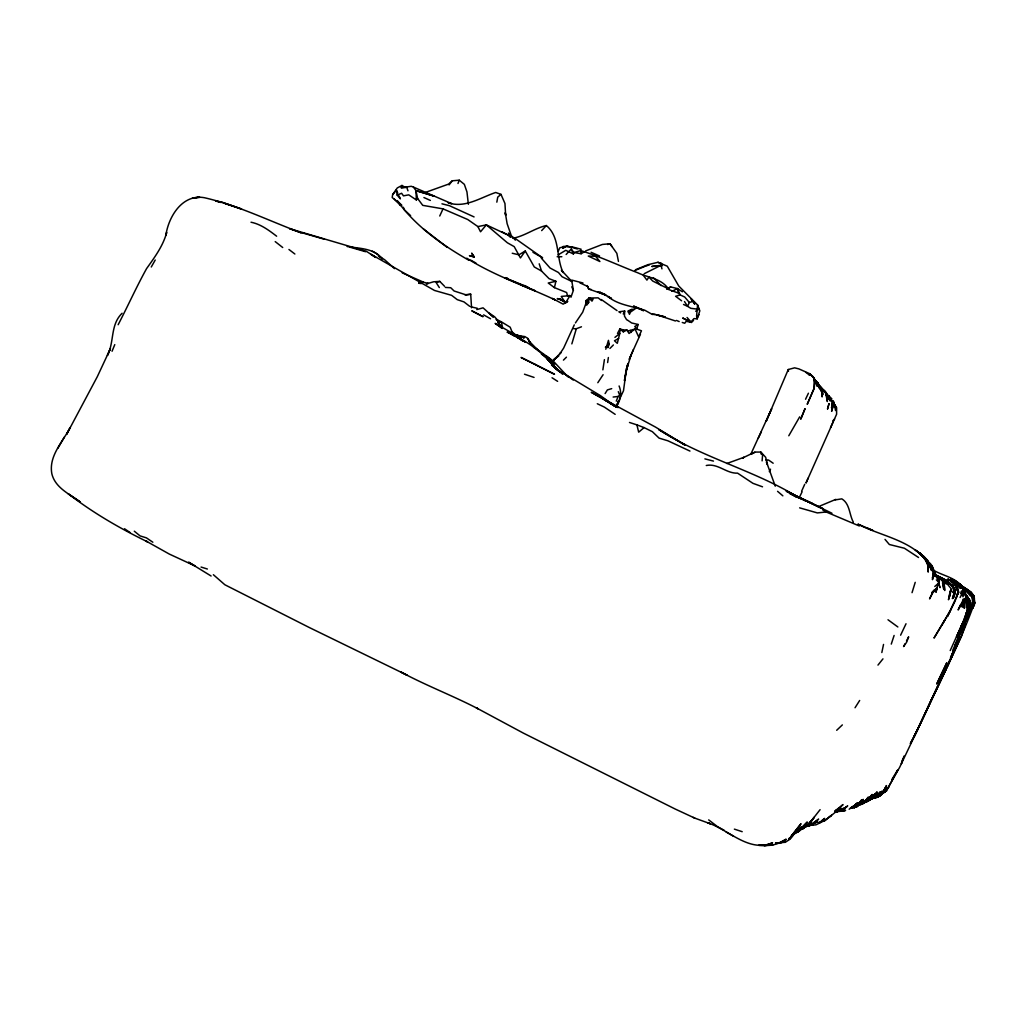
<?xml version="1.0" encoding="UTF-8"?>
<svg xmlns="http://www.w3.org/2000/svg" width="1026" height="1026" viewBox="0 0 1026 1026"><rect width="100%" height="100%" fill="white"/><g stroke="black" fill="none" stroke-linecap="round" stroke-linejoin="round"><path stroke-width="1.5" d="M623.321 331.821L623.333 329.962L619.922 328.897L617.498 333.437L619.755 333.591L619.922 328.897L623.321 331.821L626.899 330.051L628.258 331L635.03 329.013L638.634 336.823L641.468 330.795L636.864 329.154M954.372 588.514L954.334 595.426L953.257 597.991L954.885 592.361L954.372 588.514L949.73 583.345L954.372 588.514L954.334 595.426L954.885 592.361L954.372 590.258L953.872 596.914L954.885 592.361L953.103 585.961L944.818 579.947L950.563 584.063L952.09 586.539M585.769 304.466L585.782 300.772L589.065 298.079L598.132 297.848L601.505 300.49M962.952 596.811L962.991 594.028M963.016 600.851L962.632 607.123L963.093 600.479M962.439 592.194L962.375 595.118L963.183 589.591C958.464 577.433 942.343 576.176 932.506 569.545M968.364 601.941L968.108 609.636L966.659 613.74L969.044 605.994L964.389 618.588L969.031 605.366L967.338 597.966L969.031 605.366L966.915 612.984L969.031 605.366L967.338 597.966M963.568 593.964C965.761 585.705 956.732 581.806 950.897 578.754L962.401 586.513L960.31 584.871M620.602 312.892L618.858 311.801L624.706 311.032L624.436 316.046L626.681 319.83M602.865 369.86L604.417 359.639M967.993 600.672L967.954 608.264L966.377 613.163L969.006 604.763L968.621 601.185L966.877 597.517L969.006 604.763L968.108 608.816L968.621 601.185L964.902 594.708M950.217 650.535L969.083 608.88L969.583 605.007M950.102 591.297L949.371 596.799L950.435 593.297L948.473 599.748L950.204 591.027M762.1 460.866L762.613 454.851L760.843 452.068L754.931 452.068L742.619 457.981L743.914 457.314L726.87 463.495M974.456 602.967C961.567 639.455 943.086 674.557 926.786 709.825L937.79 685.919M956.591 636.8L969.403 607.725L969.634 605.173M589.065 298.079L591.989 301.131L593.041 299.246L589.065 298.079L588.642 302.567L586.68 305.158L585.782 300.772L588.642 302.567L587.039 300.438L582.704 312.186L575.419 322.933M933.224 570.02L933.724 572.636L932.493 579.536L933.724 572.636L933.16 569.61L936.776 576.727L933.121 570.584L934.686 572.88M973.251 599.582L972.776 604.57L972.007 595.478L972.866 599.44M962.67 601.659L962.247 606.007L963.029 601.916M972.404 605.596L973.135 599.838L972.404 605.596L966.864 618.242L971.468 605.968M963.183 595.619L963.773 589.745L964.312 593.169M969.108 604.917L968.377 599.671L968.608 602.275M934.789 586.487L939.162 582.678L939.354 581.075L935.468 574.021M619.088 385.968C622.102 393.215 620.474 400.73 616.087 406.937M972.443 605.186L973.225 599.8L971.301 595.016L961.465 587.744M607.636 362.563L608.367 357.523M974.623 603.16L974.213 605.802L974.11 597.158M966.389 614.164L969.506 605.455M404.86 187.181L401.974 185.437L397.28 187.938L392.65 194.594L392.176 197.518L401.782 205.354L397.729 201.224M965.594 623.795L961.593 636.082L946.754 667.682M496.828 202.16L497.738 197.133L500.996 194.376L504.959 203.507L505.651 215.319L505.279 212.754M957.54 594.593L957.938 592.643L955.052 601.172L947.537 616.357L957.54 594.593L958.194 591.053L956.45 587.321L956.886 590.232M961.978 605.968L963.055 600.595M605.789 349.225L608.444 340.35L609.213 344.159L607.879 347.686L607.328 345.724L609.213 344.159M938.598 583.05L939.021 581.037L937.097 575.881L938.546 581.87M881.834 652.536L883.54 644.431M618.678 338.503L614.459 340.747L617.293 343.312L619.755 333.591L614.933 337.362M693.525 320.407L691.434 322.421L682.688 317.996L690.767 322.164L693.986 318.586L697.218 318.842L699.835 310.801L697.565 304.94L678.763 286.036L667.272 266.196L657.987 262.284L648.009 264.67L635.71 269.658M960.977 593.579L961.567 590.95L961.388 595.016L960.105 597.504M563.53 300.605L559.696 298.938L565.518 302.862L570.058 295.616L567.455 295.655L566.66 292.525L554.425 287.639L555.9 281.304L549.09 278.662L541.523 271.031L534.289 266.965L525.286 250.998L518.925 254.807L512.243 253.255M937.764 584.628L935.968 592.297L937.059 588.308M571.841 343.89L576.33 328.73L581.46 326.794M955.975 587.423L958.194 591.053L956.642 597.094L958.335 591.22L955.706 585.448L950.781 581.652M960.99 606.866L962.491 601.044M640.468 334.181L630.952 355.317L626.168 371.014L623.487 390.803L619.422 399.345M626.488 368.77L627.912 363.512L624.436 380.659L626.142 370.091L628.194 364.089L626.514 368.847M969.083 608.88L970.686 603.096L966.915 595.452M638.095 324.472L636.825 328.948L634.773 326.537L638.095 324.472L631.631 322.959L627.553 320.15M969.044 605.994L967.21 612.599L969.39 602.416L966.967 595.901M967.954 608.264L969.006 604.763L966.877 597.517M804.705 484.31L801.601 491.262M407.963 190.81L406.809 187.45L401.269 187.732L401.974 185.437M912.037 592.669L915.218 582.345M902.906 758.778L901.367 763.69L904.034 756.059M891.273 644.097L894.108 635.466M959.733 584.884L971.135 592.066L973.866 595.798L973.995 601.082L967.736 616.998L972.02 605.661M618.819 400.576L616.062 406.963L618.819 400.576L617.024 405.475M570.943 297.271L573.38 290.32L571.88 281.496L561.376 270.171L563.12 272.544C555.835 257.231 560.427 237.378 546.345 225.528C534.559 228.234 524.709 236.134 512.846 238.263M959.156 637.736L948.216 664.912L918.539 727.537M799.087 498.008L802.063 491.877M950.05 593.233L951.564 589.257L947.678 584.461L944.754 583.23L938.944 577.407L944.754 583.23M457.981 183.5L459.25 180.191L464.342 184.347L466.958 191.926L468.369 204.277M833.958 403.654L836.626 407.668L836.6 414.248L806 483.054L808.078 478.206M969.852 611.945L970.314 610.765L952.641 650.471M616.28 401.128L618.101 396.472L620.807 394.664M960.49 604.994L958.156 609.957L961.221 603.621M954.244 648.945L950.833 657.576L953.18 651.728M615.985 406.963L616.831 404.808M966.864 618.242L969.301 612.227M112.052 351.251L114.784 344.621M769.256 413.953L771.667 408.72L766.281 421.058L788.263 369.527L794.611 367.834L798.869 368.885L809.604 373.656L814.067 378.158L814.169 388.277L807.308 404.103L814.169 388.277L815.029 380.556L813.644 380.466M633.363 349.597L629.246 359.395L630.952 355.317M950.384 658.179L953.205 651.587M558.067 254.897L565.749 250.318L573.406 253.935L574.009 252.55L580.703 250.575C600.351 256.744 618.896 265.503 637.967 272.878C648.394 277.866 661.142 278.303 668.311 288.768L670.606 286.908L677.404 288.588L682.418 291.769M941.06 678.802L942.932 674.454M944.177 671.568L946.049 667.233M970.314 610.765L958.464 637.146M750.84 454.159L769.141 414.209M831.022 426.56L830.573 427.585L832.74 422.686M954.693 645.777L971.032 609.239M946.164 668.914L913.807 737.348L933.788 694.64M956.527 636.941L963.863 620.435L961.349 625.924M939.418 682.765L943.971 672.581M947.216 665.31L949.178 660.949M693.076 301.349L691.101 298.733L694.769 304.158L693.076 301.349L689.331 302.465L687.574 306.338L690.819 308.339L698.77 309.301L697.565 304.94L696.59 316.188L697.218 318.842M439.744 215.999L443.027 208.868L467.753 219.526L477.898 226.592L480.527 231.786L486.35 224.886L514.872 238.263L542.639 257.859L532.969 252.306M558.362 251.024L559.76 247.817L562.492 247.099M900.61 635.184L906.022 623.757M934.417 693.32L938.79 684.085M805.551 399.255L808.411 393.227M968.993 608.572L969.403 607.725M926.504 710.903L899.674 767.294L889.144 785.788M758.15 438.435L761.382 431.766M574.291 324.857L563.646 348.083L559.863 353.816L560.876 352.598L553.168 360.665M623.257 314.02L624.706 311.032M769.32 471.652L770.526 469.177M933.801 590.271L929.569 598.902L932.467 593.092L937.392 588.065L931.839 592.643L936.943 587.783M905.035 643.789L903.585 646.56L906.535 642.379L908.664 636.825L906.497 641.006M118.144 324.729C127.865 306.107 136.394 286.972 146.577 268.607C154.49 257.5 163.096 245.984 166.687 232.466L165.853 235.416C168.508 216.678 182.295 193.863 204.174 197.672C237.955 205.29 269.133 220.962 301.464 232.915L289.614 228.683L366.385 251.319L375.785 257.475L371.143 254.371L434.473 290.448L451.62 295.334L457.25 299.643L463.97 301.901L469.703 306.325M697.244 317.816L698.988 314.649M878.846 795.881L874.55 797.176L881.296 794.945L886.477 785.557C883.989 791.508 880.295 798.741 872.6 797.818C877.807 798.331 882.065 794.188 884.284 789.879L879.744 795.855L877.179 797.356L882.873 792.585L879.744 795.855L871.497 798.408M151.271 266.991L155.221 260.04M122.081 313.263C110.077 324.883 114.527 341.722 107.461 355.394L110.436 348.571L97.303 376.696L66.639 434.331L70.127 427.598C62.599 442.168 48.466 456.057 51.864 473.884C55.289 487.825 69.435 494.006 80.002 501.804M57.879 448.298L64.33 437.076M788.789 435.768L799.69 416.838M944.625 620.435L950.538 610.355L934.019 638.057L944.625 620.435L941.906 625.039M881.296 794.945L886.041 787.173L882.937 791.867M605.109 393.574L607.392 389.906L611.714 388.636M603.096 374.721L597.812 382.711M855.043 707.748L859.66 700.476M891.812 779.58L897.622 770.141L886.567 790.828L879.244 794.932L885.092 791.546L887.605 788.186L883.104 793.316L885.092 791.546L880.411 794.252M566.147 254.486L571.174 249.087L574.009 252.55L581.126 253.73L584.474 251.755M525.286 250.998L520.426 257.949L514.206 246.625L507.37 242.777L486.35 224.886L477.898 226.592M856.941 805.513L860.66 803.178L854.004 807.924L859.506 804.384L863.264 799.357L857.428 806.628L851.99 808.039M864.213 802.191L870.099 799.741L874.601 794.342L870.099 799.741L864.213 802.191L870.099 799.741L875.486 793.957L871.356 798.895L868.022 801.101L872.972 797.061L871.356 798.895L865.393 801.332L871.356 798.895L877.115 791.88L872.433 797.92L867.97 800.665L873.613 797.164L876.242 794.021L871.651 798.908L867.97 800.665M820.095 809.668L807.757 825.391L796.484 832.548M960.349 605.84L966.146 598.158L964.812 592.707M449.08 184.898L452.325 180.794L459.25 180.191M877.974 665.092L882.963 658.859M887.003 788.686L888.452 786.916M807.757 825.391L814.272 817.247L809.565 823.185L804.422 826.918L811.22 822.878L807.116 825.34L812.489 819.915L807.436 824.878M392.65 194.594L396.395 190.131L397.165 195.081L401.615 193.273L403.487 195.851L408.746 194.85L416.376 199.98L417.608 198.493L415.992 190.631L413.427 187.091L411.272 186.296L401.269 187.732M881.757 794.162L886.272 788.968L881.757 794.162L879.179 795.227M883.104 791.969L884.989 789.84L883.104 791.828M859.506 804.384L863.264 800.19L859.993 803.025L862.597 801.742L859.057 803.384M953.475 588.616L953.962 588.09L951.859 585.295L954.603 591.745L952.474 598.491L954.603 591.745L953.962 588.09M541.664 230.619L546.345 225.528M867.919 800.498L873.613 797.164L871.651 798.908L869.099 799.882L874.037 795.945L869.048 799.972L872.793 798.113L877.345 793.201L872.793 798.113L870.381 799.357L874.408 797.895L880.346 791.841L875.678 797.176L868.945 799.036L874.408 797.895L868.932 798.908L871.741 798.792L877.64 795.112L875.678 797.176L872.972 798.215L878.961 794.445L881.77 791.251L876.948 796.612L874.37 798.01L871.356 798.125M886.99 789.02L888.747 787.173L885.066 791.02M841.166 810.45L845.462 810.425L840.743 811.04M609.931 348.455L613.381 344.954M563.441 360.126L566.442 357.163M832.714 420.929L834.638 419.057M795.663 832.394L801.268 826.943L788.84 839.524L794.06 833.894L790.2 839.037L785.288 842.308L776.131 842.936M836.69 730.281L842.346 724.907M556.169 357.676L553.578 360.126L558.811 355.727L554.117 359.138M623.333 329.962L626.899 330.051L629.053 333.463L635.03 329.013M452.325 180.794L448.542 184.129L425.687 192.324M789.238 838.717L792.636 835.844L789.199 838.204M689.959 451.081L667.964 440.821L659.077 438.115L652.382 431.69L644.084 427.598L638.672 432.164L636.889 424.867L629.477 422.468M863.379 803.204L868.881 798.677L872.151 794.432L866.919 801.152L863.379 803.204L868.881 798.677L866.919 801.152L861.866 803.563L866.919 801.152L869.304 798.754L862.148 803.345L869.022 797.253L864.751 802.165L862.199 803.653L867.586 799.395L862.327 803.525M798.703 830.56L807.282 822.031L798.202 831.753L792.213 834.972M871.818 798.023L868.804 800.46L862.866 802.306L867.419 801.319L873.331 795.637L868.804 800.46L862.763 802.563M862.994 802.447L867.419 801.319L871.767 796.715L867.419 801.319L863.854 802.948L870.381 798.164L867.804 801.037L864.302 802.563M844.411 808.475L847.694 805.885L842.205 810.655L834.702 811.771L840.55 810.489L846.373 807.013L840.55 810.489L834.831 811.681M819.184 822.801L824.494 820.851L834.664 812.823L843.026 804.564L835.126 810.861L840.666 807.539L838.216 808.86M824.494 820.851L831.535 815.337L829.2 817.055M628.245 312.032L631.554 309.493L635.107 308.89L630.49 312.071L629.451 314.341L628.053 310.968L631.554 309.493M872.793 798.113L876.076 795.586L870.381 799.357M605.378 347.211L607.328 345.724M862.507 803.255L865.675 800.844L868.176 797.189L864.392 802.409L862.43 803.512M821.339 820.89L824.673 818.376L820.941 822.403L815.914 824.853L810.54 825.276M880.27 794.817L883.745 792.38L881.398 793.726M851.631 807.5L857.71 803.307L851.631 807.5L855.363 805.872L850.477 807.795M853.093 806.526L856.62 804.14L849.156 809.219M866.624 801.473L874.691 796.176L871.651 798.908L869.048 799.523M875.704 797.689L881.873 793.637L879.744 795.855L874.037 797.42M695.679 311.237L698.77 309.301M862.853 802.691L869.035 799.857L863.854 802.948M865.264 802.024L870.523 798.933L868.804 800.46L862.866 802.306M852.414 807.488L858.736 803.833L861.737 799.793L855.94 806.449L850.682 808.167M751.314 454.261L754.854 452.325M779.683 842.641L786.185 839.204C780.106 843.231 773.001 845.937 765.601 845.36M862.199 803.653L865.88 801.704L861.968 803.294M867.791 800.306L872.433 797.92L875.063 794.958L870.484 799.716L867.868 800.306M689.331 302.465L684.701 297.001L680.161 294.937L678.609 293.141L666.797 288.857L670.606 286.908M671.876 291.358L677.404 288.588L680.161 294.937L675.608 296.283L681.597 300.798M881.68 793.149L886.567 790.828L884.143 791.982M820.236 822.031L822.493 820.98L818.44 822.698M801.652 829.277L803.986 828.226L799.741 829.88M818.248 506.729L835.869 499.354M585.59 250.934L602.39 244.444L609.995 243.752L616.844 253.345L618.46 261.412M862.148 803.345L867.804 801.037L865.739 801.87M634.696 270.556L644.687 266.504M836.434 811.451L839.755 810.117L836.639 810.848M872.972 798.215L880.398 794.021L874.37 798.01L871.472 797.856M797.099 832.022L799.587 831.022L796.766 831.804M862.238 803.127L866.701 800.139L863.033 803.82L857.916 805.577M581.191 249.254L572.033 246.856L567.493 246.894L567.198 245.996L562.864 248.061L567.198 245.996L577.292 248.959M644.2 273.711L661.039 265.298L662.129 265.606L661.334 263.207M835.254 499.893L841.82 498.854C849.99 503.792 849.182 514.629 853.375 522.221M645.867 266.08L649.407 264.811M767.345 844.654L772.565 842.795C749.147 852.991 728.473 829.547 707.696 822.788L710.364 823.763L694.743 818.107L675.236 809.052L523.35 733.103L476.32 707.85L477.898 708.697C452.658 695.602 426.021 685.535 400.999 672.056L407.104 675.185L309.339 627.54L224.874 584.769L213.37 574.714M963.016 599.235L966.146 598.158M955.706 585.448L954.167 585.436M607.636 244.521L609.995 243.752L611.945 246.573M444.527 286.267L439.769 281.393L436.153 282.548L439.32 287.562M805.166 826.7L817.594 821.839L805.038 826.866M835.857 810.707L838.422 809.899L835.715 810.681M780.76 842.551L785.736 841.102L779.683 843.218L775.797 843.321M871.433 798.215L876.948 796.612L878.961 794.445L875.678 797.176L871.561 798.254M476.782 309.583L483.066 307.838L493.403 317.124L489.338 313.212L494.737 316.88L499.059 322.087L501.239 321.754L510.191 327.217L512.577 333.296L502.612 327.615L501.239 321.754L496.481 319.394M555.9 281.304L548.243 283.022L554.425 287.639M809.399 825.52L807.141 826.007L813.374 824.404L808.745 826.058L818.645 819.107L812.028 824.532L803.101 827.674M836.562 811.386L842.218 810.207M827.546 395.536L830.906 398.947M419.172 282.855L423.289 282.176L428.278 283.394L426.354 283.907L433.498 281.804L439.769 281.393M834.702 811.771L838.178 811.258L835.344 811.22M471.537 307.787L470.729 294.244L466.176 294.898L454.108 290.999L450.735 287.729L445.297 287.421M957.591 591.322L958.194 591.053M775.797 843.103L778.388 842.795M613.138 397.036L618.101 396.472M421.365 282.945L418.659 283.24L421.327 283.561M859.326 525.979L826.187 511.987L817.35 512.91L799.639 507.857M464.932 294.783L470.729 294.244M570.058 295.616L561.235 296.424L565.518 302.862L567.776 301.375L563.197 304.158L552.437 298.476L555.541 300.079C526.12 286.254 494.147 275.673 466.766 258.18M836.972 811.694L843.923 810.848L840.871 810.989M662.129 265.606L651.818 266.478L661.039 265.298L661.95 268.85M655.216 314.289L652.344 314.456L644.713 310.185M563.094 246.471L567.724 246.214M666.797 288.857L668.311 288.768L652.78 281.073L648.881 277.123L646.931 280.111L643.34 275.378M772.899 845.026L764.165 845.501L771.655 844.013L765.011 845.809L758.701 845.309L766.05 845.116M834.908 811.54L837.652 811.451L843.385 808.424L837.652 811.451L834.625 811.502M842.949 810.45L845.462 810.425M833.51 401.294L832.407 401.294L834.702 405.693L833.51 401.294L832.727 401.102M557.169 256.744L561.838 256.718M775.566 842.91L779.516 842.91M573.598 328.679L576.33 328.73M706.273 465.509C717.943 463.034 726.408 473.704 737.566 473.14L752.943 483.336L762.523 486.811M765.678 459.879L768.538 460.033L773.168 463.226M571.777 280.098L582.948 282.984M443.027 208.868L422.738 205.354L417.608 198.493M347.134 246.522C359.292 248.536 374.105 248.074 382.365 258.937L378.248 255.615L384.699 259.796L394.497 268.62M782.671 841.795L784.082 842.013M591.156 289.473L588.68 289.024L587.129 285.51M505.305 277.648L507.421 278.02M519.066 335.694L513.769 334.591L524.171 337.721L513.09 334.322M350.135 247.228L365.615 251.729M448.298 202.802C464.945 208.47 480.694 197.505 495.712 192.478L500.996 194.376M448.503 202.917L451.62 203.623L413.427 187.091M251.024 222.232C260.642 224.104 268.953 230.299 276.635 236.211M652.472 314.033L665.181 316.931L656.396 314.661L675.454 320.984M471.049 306.864L477.346 308.3M415.992 190.631L433.716 196.004L415.992 190.631L416.376 199.98M441.962 203.815L449.401 205.662L474.076 216.922M704.888 458.866L713.48 461.097M561.761 299.772L557.259 298.566L564.48 301.208M221.065 202.494L215.627 201.006L222.026 202.16L241.546 209.022L225.143 203.61L227.387 204.354M526.043 286.344L504.83 277.789L535.174 290.807L521.439 285.061L528.082 287.139M302.452 232.902L324.319 239.212M516.014 335.053L524.171 337.721M201.07 567.057L207.367 569.007M606.43 295.257L588.68 289.024L587.885 286.562L579.805 282.817M511.91 333.668L521.58 336.708L517.861 335.592L524.94 336.605L527.787 338.452L530.981 344.261L527.787 338.452M682.277 322.459L684.74 323.254L686.202 321.292L691.434 322.421L687.048 317.47M734.372 829.136L742.196 831.688M524.491 374.208L534.059 377.427M475.974 263.079L470.716 260.155M636.889 424.867L644.084 427.598M867.906 528.326L872.831 530.429L857.928 524.132C881.27 536.316 912.64 540.317 928.171 563.107L928.184 571.828L928.171 563.107L924.003 556.554L915.166 549.885C921.168 553.912 927.286 559.157 928.389 566.724L924.003 556.554L927.696 560.568L931.659 570.597L925.888 558.76L921.361 555.566M676.467 320.433L679.186 321.561M605.263 294.513L599.684 292.128L611.496 298.489L607.79 296.347C617.96 305.145 631.772 305.889 643.969 310.198L633.517 306.081L643.52 310.814M423.161 282.009L402.205 272.839M591.066 252.268L599.556 255.974M657.987 262.284L661.372 263.785M423.918 197.531L430.369 200.429M597.722 291.769L601.8 293.628M823.006 508.678L786.352 491.172L797.42 496.815C753.353 469.908 702.13 457.801 658.833 429.599L685.137 445.104L655.55 427.111L591.271 392.304L618.229 407.579L602.813 398.87M693.14 817.376L694.743 818.107M683.521 304.466L687.574 306.338L684.496 301.554M812.464 503.433L797.394 496.546L831.958 513.244M597.299 403.744L604.301 407.065L615.164 414.35M786.352 491.172L822.583 508.691M789.507 493.48L799.613 498.303M802.64 499.162L821.852 508.37M571.88 281.496L562.056 276.725L558.439 272.493L550.077 268.017L541.343 258.154M806.244 501.329L796.061 496.327L801.729 499.162M935.635 574.906L948.781 581.562L936.251 575.15M502.163 231.966L506.344 234.095M507.075 332.193C527.274 340.581 544.639 353.79 558.324 370.655L552.193 365.218L556.913 369.54L545.768 356.817M601.351 299.541L617.011 310.609M724.241 830.355L717.687 826.776L708.684 819.889M808.911 374.554L810.117 375.208M935.558 575.009L948.665 583.281M937.777 576.24L945.421 581.075L937.777 576.24L942.868 579.049M483.592 314.879L490.556 318.765M958.361 583.832L967.774 589.719L971.442 593.387M935.789 575.086L945.908 581.768L938.315 576.535M936.392 575.727L946.075 581.627M726.113 831.958L733.5 836.203M791.918 494.545L796.676 497.328M941.547 578.69L936.7 575.842L945.331 581.28M397.152 200.583C415.171 225.912 442.129 245.009 469.074 260.373M960.9 585.743L964.594 587.924L961.298 585.961M372.31 251.152L377.53 254.243M514.603 336.143L507.767 332.078L525.363 342.081L517.502 337.413L522.785 340.94M822.749 509.922L826.187 511.987M681.559 442.963L685.137 445.104M211.099 576.009L188.579 562.171L194.966 565.929L169.354 554.091L145.73 540.869L147.577 541.869C120.093 528.505 93.507 513.115 69.255 494.494M604.878 399.986L614.215 405.937M552.052 377.773L557.631 381.339M604.109 399.037L615.818 406.668M604.173 399.14L615.78 406.809M821.8 389.264L824.391 390.957M957.168 582.435L953.423 579.947L959.759 584.397M565.3 374.336L573.213 380.018M152.848 542.228L146.423 537.868L140.075 535.905L134.303 531.186M124.518 528.749L129.956 532.456M68.075 493.686L79.887 501.727M820.505 387.264L825.391 391.496L827.341 401.564L827.225 395.408L827.7 397.434M820.21 387.623L826.918 393.586L827.212 397.985L825.391 391.496M961.413 587.808L966.069 591.027M918.539 557.49L904.406 548.243L889.337 544.498L885.015 539.381M815.708 381.377L821.454 387.571L822.89 394.6L821.428 388.867L822.672 392.086L820.172 387.495M942.753 579.433L941.419 578.484L949.512 584.384M541.343 354.008L545.255 356.804L554.668 367.103L547.563 359.241M888.003 619.768L897.853 626.963M962.426 586.782L965.825 589.283M522.85 340.901L512.012 331.86M615.049 406.193L600.415 395.626L556.605 369.193L560.529 372.002L551.449 364.91L558.324 370.655M806.064 372.502L809.604 375.183M815.567 381.133L818.017 383.006L821.018 390.996L818.902 385.006L816.132 382.313M288.947 249.485L294.872 254.012M423.43 228.926L447.195 247.394M275.212 241.61L282.714 247.51M924.529 558.067L927.696 560.568L925.888 558.76L929.723 565.608L928.671 563.761M524.735 285.51L528.236 288.306M558.093 370.501L562.825 374.336M924.477 559.144L928.171 562.197L925.003 558.926M777.567 491.326L782.851 495.84M507.729 234.8L510.114 236.839M929.748 564.287L932.98 568.712M967.159 591.976L970.532 596.119M496.238 319.625L499.059 322.087M823.775 390.226L821.428 388.161L826.315 393.881L827.431 399.871L827.225 395.408M820.184 386.802L825.314 392.483M812.669 376.388L809.604 373.656L814.067 378.158L812.669 376.388L814.695 379.351L815.952 383.878L813.798 378.273L816.324 382.044L817.324 386.392L815.875 380.697L817.44 385.122L814.913 380.146L817.786 383.596L819.12 388.008L817.465 382.66L815.555 380.902M927.658 561.363C933.006 564.787 935.943 572.213 932.403 577.959L934.019 571.123L933.455 575.509L933.173 571.431L936.558 575.573L938.059 579.28L936.11 576.304M410.592 215.614L404.449 209.971L403.346 207.278M819.889 387.2L822.672 389.854L820.582 387.52M567.955 376.837L553.027 360.819L535.559 348.224L539.24 351.431L528.557 340.645M969.608 591.617L967.774 589.719L969.48 591.771M828.11 395.125L831.894 398.883M936.353 579.857L939.162 582.678M394.305 199.082L400.627 205.533L399.024 203.058M653.37 277.648L661.09 285.574M815.17 380.787L817.786 383.596L817.465 382.66L819.889 388.495L818.017 383.006L819.479 387.058L815.58 381.3M546.73 358.356L549.667 361.55M542.792 354.098L545.255 356.804M515.385 240.135L511.256 235.582L507.113 223.642L505.331 212.985M534.828 348.391L528.993 341.53M969.262 590.95L971.545 593.503M397.165 195.081L400.384 198.852L399.05 195.94M814.452 379.723L816.324 382.044L815.875 380.697M963.004 589.745L964.915 592.13L962.196 587.693M502.253 327.935L497.841 322.433L502.112 327.807M963.273 589.809L964.915 592.13M510.871 236.557L508.409 233.094L510.461 237.109M818.299 385.148L820.03 387.661L818.902 385.006M972.135 594.413L974.456 598.312M950.871 589.693L952.654 592.438M819.492 385.763L820.787 387.828M972.828 596.08L970.865 592.874L966.877 589.437L971.045 592.502L974.11 596.786L974.572 601.031L973.636 605.789L974.7 602.519L973.482 597.158M955.142 584.833L953.68 582.409L947.767 578.959L955.039 583.499L953.68 582.409L957.579 586.731L958.746 592.733L956.617 587.257M630.144 330.398L631.349 332.411M833.394 402.705L835.292 407.463L833.394 402.705L835.651 406.514M961.452 586.603L960.067 584.089L962.439 588.693M955.45 590.758L952.333 584.794L952.987 586.038M965.889 596.94L967.916 600.89M571.777 286.805L573.38 290.32M820.159 387.097L822.134 391.073L822.134 396.921L821.428 388.867M967.749 597.158L970.686 603.096L969.172 598.671L969.467 601.287M972.571 595.991L972.032 594.862L974.084 600.479L973.084 597.491M830.226 401.153L828.7 395.754L830.252 399.063M571.174 249.087L573.406 253.935M396.395 190.131L397.716 193.042M937.251 577.138L939.021 581.037M936.11 576.163L936.661 577.471M618.306 391.663L619.73 395.241M932.672 568.404L931.711 565.967L932.519 568.635M827.687 395.908L828.995 399.332L827.084 394.266M938.444 583.307L939.996 587.654L938.944 583.499M775.271 486.183L766.435 461.867L767.422 464.419L765.665 457.275L760.843 452.068L761.356 454.415M973.366 598.543L971.737 593.695L968.467 590.989L972.007 594.798L972.943 598.376M539.201 263.81L541.523 271.031M828.7 395.754L830.085 400.243M677.404 288.588L678.609 293.141M831.547 400.102L833.061 405.988L831.611 411.259L833.061 405.988L832.522 401.743M834.715 406.116L835.536 410.567M933.16 569.61L934.365 576.432L933.724 572.636M963.158 600.8L963.645 603.634L963.286 600.736M788.263 369.527L788.494 371.207M580.703 250.575L581.126 253.73M973.097 597.773L973.405 600.569L973.866 595.798L974.225 600.005M966.043 598.184L966.569 608.11L966.915 601.3L966.787 605.507L966.53 602.044M619.922 328.897L619.986 330.552M962.978 600.133L963.042 602.878M832.548 403L831.56 407.861L832.548 403M964.504 600.172L964.299 608.136L964.504 600.172M969.506 600.928L968.865 607.7L969.301 598.94L969.852 604.75L969.506 600.928M828.995 403.731L827.546 408.951L828.995 403.731M974.7 602.519L972.661 608.341L974.7 602.519M804.961 408.823L800.844 418.954L804.961 408.823M973.071 602.749L971.019 608.764L973.071 602.749M958.053 642.25L950.191 659.975L958.053 642.25M946.626 663.104L936.841 683.778L946.626 663.104M917.821 729.294L910.421 743.427L917.821 729.294M800.857 823.904L790.789 836.767L800.857 823.904M857.185 803.05L852.914 807.193L857.185 803.05M862.725 800.742L857.556 805.641L862.725 800.742M861.455 804.063L857.633 805.205L861.455 804.063M197.8 197.3L192.272 198.274L199.788 197.313L197.8 197.3M595.593 256.269L588.27 256.051L599.902 261.527L595.593 256.269M474.217 256.885L469.433 255.666L474.14 256.987L471.665 253.14L474.217 256.885M534.879 364.268L521.067 357.458L554.527 374.272L534.879 364.268M482.861 316.598L472.011 310.916L482.861 316.598M601.467 397.357L597.517 394.818L601.505 397.408M499.239 326.076L495.148 323.382L502.342 328.461L499.239 326.076M922.117 555.169L919.899 553.232L925.362 558.272L926.67 561.055L922.117 555.169M551.757 360.921L546.691 356.355L554.784 363.974L551.757 360.921M959.182 584.923L956.912 582.755L961.926 587.552L959.182 584.923M921.258 554.591L919.27 552.591L925.58 559.645L921.258 554.591M958.81 586.141L956.642 583.499L960.516 588.437L958.81 586.141M965.556 593.874L963.696 589.86L966.364 596.183L965.556 593.874M943.445 585.897L942.548 582.717L943.715 589.193L943.445 585.897M944.433 586.128L944.112 584.666L944.702 590.527L944.433 586.128"/></g></svg>
